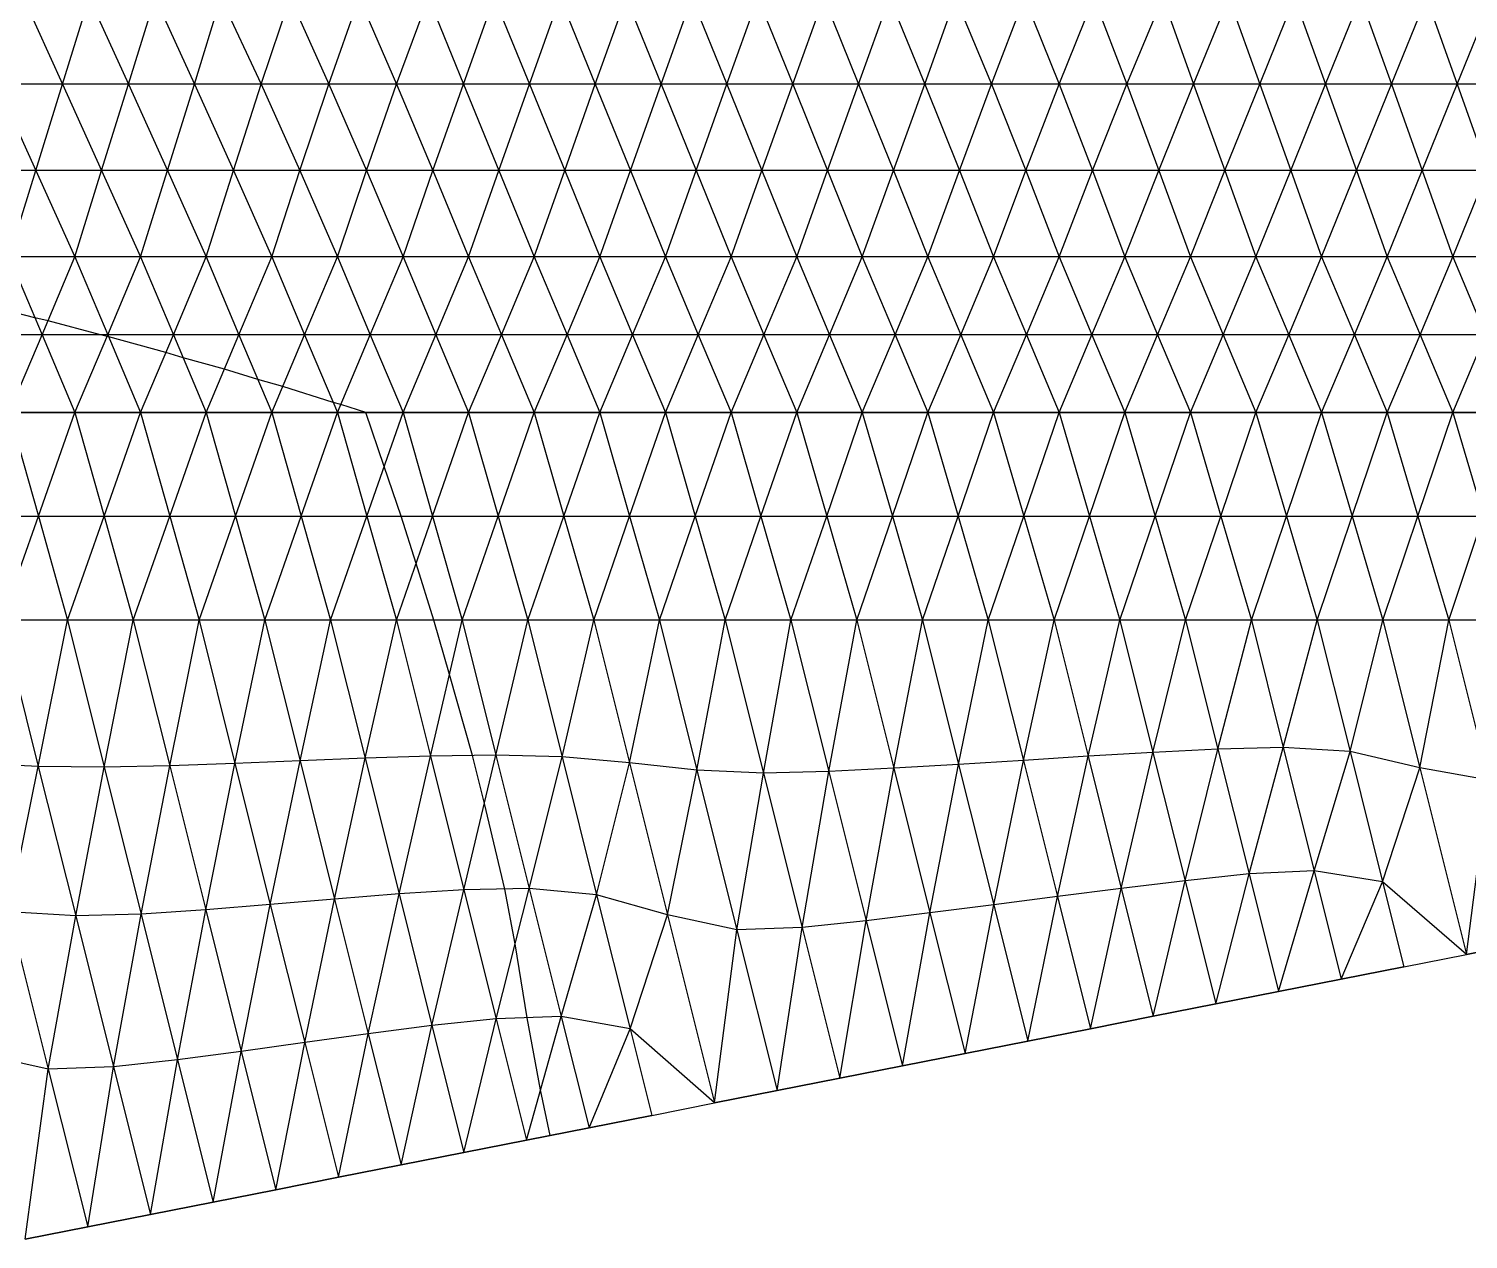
# Model space of a CAD drawing. Extents: x 0.18 to 10.14, y 0.02 to 7.38.
# Drawn here: x 8.685 to 9.234, y 1.237 to 1.7 of the extents above; entities that cross this region are included whole.
import ezdxf

# ---------------------------------------------------------------- set-up
doc = ezdxf.new("R2010")
doc.units = 0
doc.layers.add('1', color=7, linetype='CONTINUOUS')

msp = doc.modelspace()

# ---------------------------------------------------------------- linework, layer by layer
at = {"layer": '1', "color": 253}
for p, q in [((8.682567, 1.711397), (8.697533, 1.678387)), ((8.697533, 1.678387), (8.707721, 1.711397)), ((8.707721, 1.711397), (8.722682, 1.678387)), ((8.722682, 1.678387), (8.732874, 1.711397)), ((8.732874, 1.711397), (8.747907, 1.678387)), ((8.747907, 1.678387), (8.758028, 1.711397)), ((8.758028, 1.711397), (8.773437, 1.678387)), ((8.773437, 1.678387), (8.784435, 1.711397)), ((8.784435, 1.711397), (8.799256, 1.678387)), ((8.799256, 1.678387), (8.810843, 1.711397)), ((8.810843, 1.711397), (8.825077, 1.678387)), ((8.825077, 1.678387), (8.837251, 1.711397)), ((8.837251, 1.711397), (8.850608, 1.678387)), ((8.850608, 1.678387), (8.862405, 1.711397)), ((8.862405, 1.711397), (8.875831, 1.678387)), ((8.875831, 1.678387), (8.887558, 1.711397)), ((8.887558, 1.711397), (8.900981, 1.678387)), ((8.900981, 1.678387), (8.912711, 1.711397)), ((8.912711, 1.711397), (8.926111, 1.678387)), ((8.926111, 1.678387), (8.937865, 1.711397)), ((8.937865, 1.711397), (8.951238, 1.678387)), ((8.951238, 1.678387), (8.963018, 1.711397)), ((8.963018, 1.711397), (8.976367, 1.678387)), ((8.976367, 1.678387), (8.988173, 1.711397)), ((8.988173, 1.711397), (9.001517, 1.678387)), ((9.001517, 1.678387), (9.013326, 1.711397)), ((9.013326, 1.711397), (9.026741, 1.678387)), ((9.026741, 1.678387), (9.03848, 1.711397)), ((9.03848, 1.711397), (9.052271, 1.678387)), ((9.052271, 1.678387), (9.064888, 1.711397)), ((9.064888, 1.711397), (9.078092, 1.678387)), ((9.078092, 1.678387), (9.091294, 1.711397)), ((9.091294, 1.711397), (9.103912, 1.678387)), ((9.103912, 1.678387), (9.117703, 1.711397)), ((9.117703, 1.711397), (9.129441, 1.678387)), ((9.129441, 1.678387), (9.142857, 1.711397)), ((9.142857, 1.711397), (9.154666, 1.678387)), ((9.154666, 1.678387), (9.16801, 1.711397)), ((9.16801, 1.711397), (9.179816, 1.678387)), ((9.179816, 1.678387), (9.193165, 1.711397)), ((9.193165, 1.711397), (9.204947, 1.678387)), ((9.204947, 1.678387), (9.218318, 1.711397)), ((9.218318, 1.711397), (9.230071, 1.678387)), ((9.230071, 1.678387), (9.243471, 1.711397)), ((9.879836, 1.678387), (8.276347, 1.678387)), ((8.672402, 1.678387), (8.687359, 1.645377)), ((8.687359, 1.645377), (8.697533, 1.678387)), ((8.697533, 1.678387), (8.712461, 1.645377)), ((8.712461, 1.645377), (8.722682, 1.678387)), ((8.722682, 1.678387), (8.737597, 1.645377)), ((8.737597, 1.645377), (8.747907, 1.678387)), ((8.747907, 1.678387), (8.762822, 1.645377)), ((8.762822, 1.645377), (8.773437, 1.678387)), ((8.773437, 1.678387), (8.788171, 1.645377)), ((8.788171, 1.645377), (8.799256, 1.678387)), ((8.799256, 1.678387), (8.813578, 1.645377)), ((8.813578, 1.645377), (8.825077, 1.678387)), ((8.825077, 1.678387), (8.838926, 1.645377)), ((8.838926, 1.645377), (8.850608, 1.678387)), ((8.850608, 1.678387), (8.864152, 1.645377)), ((8.864152, 1.645377), (8.875831, 1.678387)), ((8.875831, 1.678387), (8.889287, 1.645377)), ((8.889287, 1.645377), (8.900981, 1.678387)), ((8.900981, 1.678387), (8.91439, 1.645377)), ((8.91439, 1.645377), (8.926111, 1.678387)), ((8.926111, 1.678387), (8.939484, 1.645377)), ((8.939484, 1.645377), (8.951238, 1.678387)), ((8.951238, 1.678387), (8.964576, 1.645377)), ((8.964576, 1.645377), (8.976367, 1.678387)), ((8.976367, 1.678387), (8.989678, 1.645377)), ((8.989678, 1.645377), (9.001517, 1.678387)), ((9.001517, 1.678387), (9.014813, 1.645377)), ((9.014813, 1.645377), (9.026741, 1.678387)), ((9.026741, 1.678387), (9.040039, 1.645377)), ((9.040039, 1.645377), (9.052271, 1.678387)), ((9.052271, 1.678387), (9.065388, 1.645377)), ((9.065388, 1.645377), (9.078092, 1.678387)), ((9.078092, 1.678387), (9.090795, 1.645377)), ((9.090795, 1.645377), (9.103912, 1.678387)), ((9.103912, 1.678387), (9.116143, 1.645377)), ((9.116143, 1.645377), (9.129441, 1.678387)), ((9.129441, 1.678387), (9.141369, 1.645377)), ((9.141369, 1.645377), (9.154666, 1.678387)), ((9.154666, 1.678387), (9.166504, 1.645377)), ((9.166504, 1.645377), (9.179816, 1.678387)), ((9.179816, 1.678387), (9.191607, 1.645377)), ((9.191607, 1.645377), (9.204947, 1.678387)), ((9.204947, 1.678387), (9.216701, 1.645377)), ((9.216701, 1.645377), (9.230071, 1.678387)), ((9.230071, 1.678387), (9.241793, 1.645377)), ((9.879836, 1.645377), (8.276347, 1.645377)), ((8.677219, 1.612367), (8.687359, 1.645377)), ((8.687359, 1.645377), (8.702274, 1.612367)), ((8.702274, 1.612367), (8.712461, 1.645377)), ((8.712461, 1.645377), (8.727328, 1.612367)), ((8.727328, 1.612367), (8.737597, 1.645377)), ((8.737597, 1.645377), (8.752383, 1.612367)), ((8.752383, 1.612367), (8.762822, 1.645377)), ((8.762822, 1.645377), (8.777438, 1.612367)), ((8.777438, 1.612367), (8.788171, 1.645377)), ((8.788171, 1.645377), (8.802492, 1.612367)), ((8.802492, 1.612367), (8.813578, 1.645377)), ((8.813578, 1.645377), (8.827547, 1.612367)), ((8.827547, 1.612367), (8.838926, 1.645377)), ((8.838926, 1.645377), (8.852601, 1.612367)), ((8.852601, 1.612367), (8.864152, 1.645377)), ((8.864152, 1.645377), (8.877656, 1.612367)), ((8.877656, 1.612367), (8.889287, 1.645377)), ((8.889287, 1.645377), (8.90271, 1.612367)), ((8.90271, 1.612367), (8.91439, 1.645377)), ((8.91439, 1.645377), (8.927764, 1.612367)), ((8.927764, 1.612367), (8.939484, 1.645377)), ((8.939484, 1.645377), (8.95282, 1.612367)), ((8.95282, 1.612367), (8.964576, 1.645377)), ((8.964576, 1.645377), (8.977874, 1.612367)), ((8.977874, 1.612367), (8.989678, 1.645377)), ((8.989678, 1.645377), (9.002929, 1.612367)), ((9.002929, 1.612367), (9.014813, 1.645377)), ((9.014813, 1.645377), (9.027983, 1.612367)), ((9.027983, 1.612367), (9.040039, 1.645377)), ((9.040039, 1.645377), (9.053038, 1.612367)), ((9.053038, 1.612367), (9.065388, 1.645377)), ((9.065388, 1.645377), (9.078092, 1.612367)), ((9.078092, 1.612367), (9.090795, 1.645377)), ((9.090795, 1.645377), (9.103146, 1.612367)), ((9.103146, 1.612367), (9.116143, 1.645377)), ((9.116143, 1.645377), (9.128201, 1.612367)), ((9.128201, 1.612367), (9.141369, 1.645377)), ((9.141369, 1.645377), (9.153255, 1.612367)), ((9.153255, 1.612367), (9.166504, 1.645377)), ((9.166504, 1.645377), (9.17831, 1.612367)), ((9.17831, 1.612367), (9.191607, 1.645377)), ((9.191607, 1.645377), (9.203364, 1.612367)), ((9.203364, 1.612367), (9.216701, 1.645377)), ((9.216701, 1.645377), (9.228419, 1.612367)), ((9.228419, 1.612367), (9.241793, 1.645377)), ((9.879836, 1.612367), (8.276347, 1.612367)), ((8.677219, 1.612367), (8.689747, 1.582659)), ((8.689747, 1.582659), (8.702274, 1.612367)), ((8.702274, 1.612367), (8.714802, 1.582659)), ((8.714802, 1.582659), (8.727328, 1.612367)), ((8.727328, 1.612367), (8.739856, 1.582659)), ((8.739856, 1.582659), (8.752383, 1.612367)), ((8.752383, 1.612367), (8.764911, 1.582659)), ((8.764911, 1.582659), (8.777438, 1.612367)), ((8.777438, 1.612367), (8.789965, 1.582659)), ((8.789965, 1.582659), (8.802492, 1.612367)), ((8.802492, 1.612367), (8.815019, 1.582659)), ((8.815019, 1.582659), (8.827547, 1.612367)), ((8.827547, 1.612367), (8.840074, 1.582659)), ((8.840074, 1.582659), (8.852601, 1.612367)), ((8.852601, 1.612367), (8.865129, 1.582659)), ((8.865129, 1.582659), (8.877656, 1.612367)), ((8.877656, 1.612367), (8.890183, 1.582659)), ((8.890183, 1.582659), (8.90271, 1.612367)), ((8.90271, 1.612367), (8.915237, 1.582659)), ((8.915237, 1.582659), (8.927764, 1.612367)), ((8.927764, 1.612367), (8.940292, 1.582659)), ((8.940292, 1.582659), (8.95282, 1.612367)), ((8.95282, 1.612367), (8.965346, 1.582659)), ((8.965346, 1.582659), (8.977874, 1.612367)), ((8.977874, 1.612367), (8.9904, 1.582659)), ((8.9904, 1.582659), (9.002929, 1.612367)), ((9.002929, 1.612367), (9.015455, 1.582659)), ((9.015455, 1.582659), (9.027983, 1.612367)), ((9.027983, 1.612367), (9.040509, 1.582659)), ((9.040509, 1.582659), (9.053038, 1.612367)), ((9.053038, 1.612367), (9.065565, 1.582659)), ((9.065565, 1.582659), (9.078092, 1.612367)), ((9.078092, 1.612367), (9.090619, 1.582659)), ((9.090619, 1.582659), (9.103146, 1.612367)), ((9.103146, 1.612367), (9.115674, 1.582659)), ((9.115674, 1.582659), (9.128201, 1.612367)), ((9.128201, 1.612367), (9.140728, 1.582659)), ((9.140728, 1.582659), (9.153255, 1.612367)), ((9.153255, 1.612367), (9.165782, 1.582659)), ((9.165782, 1.582659), (9.17831, 1.612367)), ((9.17831, 1.612367), (9.190837, 1.582659)), ((9.190837, 1.582659), (9.203364, 1.612367)), ((9.203364, 1.612367), (9.215891, 1.582659)), ((9.215891, 1.582659), (9.228419, 1.612367)), ((9.228419, 1.612367), (9.240946, 1.582659)), ((9.879836, 1.582659), (8.276347, 1.582659)), ((8.677219, 1.55295), (8.689747, 1.582659)), ((8.689747, 1.582659), (8.702274, 1.55295)), ((8.702274, 1.55295), (8.714802, 1.582659)), ((8.714802, 1.582659), (8.727328, 1.55295)), ((8.727328, 1.55295), (8.739856, 1.582659)), ((8.739856, 1.582659), (8.752383, 1.55295)), ((8.752383, 1.55295), (8.764911, 1.582659)), ((8.764911, 1.582659), (8.777438, 1.55295)), ((8.777438, 1.55295), (8.789965, 1.582659)), ((8.789965, 1.582659), (8.802492, 1.55295)), ((8.802492, 1.55295), (8.815019, 1.582659)), ((8.815019, 1.582659), (8.827547, 1.55295)), ((8.827547, 1.55295), (8.840074, 1.582659)), ((8.840074, 1.582659), (8.852601, 1.55295)), ((8.852601, 1.55295), (8.865129, 1.582659)), ((8.865129, 1.582659), (8.877656, 1.55295)), ((8.877656, 1.55295), (8.890183, 1.582659)), ((8.890183, 1.582659), (8.90271, 1.55295)), ((8.90271, 1.55295), (8.915237, 1.582659)), ((8.915237, 1.582659), (8.927764, 1.55295)), ((8.927764, 1.55295), (8.940292, 1.582659)), ((8.940292, 1.582659), (8.95282, 1.55295)), ((8.95282, 1.55295), (8.965346, 1.582659)), ((8.965346, 1.582659), (8.977874, 1.55295)), ((8.977874, 1.55295), (8.9904, 1.582659)), ((8.9904, 1.582659), (9.002929, 1.55295)), ((9.002929, 1.55295), (9.015455, 1.582659)), ((9.015455, 1.582659), (9.027983, 1.55295)), ((9.027983, 1.55295), (9.040509, 1.582659)), ((9.040509, 1.582659), (9.053038, 1.55295)), ((9.053038, 1.55295), (9.065565, 1.582659)), ((9.065565, 1.582659), (9.078092, 1.55295)), ((9.078092, 1.55295), (9.090619, 1.582659)), ((9.090619, 1.582659), (9.103146, 1.55295)), ((9.103146, 1.55295), (9.115674, 1.582659)), ((9.115674, 1.582659), (9.128201, 1.55295)), ((9.128201, 1.55295), (9.140728, 1.582659)), ((9.140728, 1.582659), (9.153255, 1.55295)), ((9.153255, 1.55295), (9.165782, 1.582659)), ((9.165782, 1.582659), (9.17831, 1.55295)), ((9.17831, 1.55295), (9.190837, 1.582659)), ((9.190837, 1.582659), (9.203364, 1.55295)), ((9.203364, 1.55295), (9.215891, 1.582659)), ((9.215891, 1.582659), (9.228419, 1.55295)), ((9.228419, 1.55295), (9.240946, 1.582659)), ((9.879836, 1.55295), (8.276347, 1.55295)), ((8.677219, 1.55295), (8.688307, 1.513338)), ((8.688307, 1.513338), (8.702274, 1.55295)), ((8.702274, 1.55295), (8.713391, 1.513338)), ((8.713391, 1.513338), (8.727328, 1.55295)), ((8.727328, 1.55295), (8.738478, 1.513338)), ((8.738478, 1.513338), (8.752383, 1.55295)), ((8.752383, 1.55295), (8.763561, 1.513338)), ((8.763561, 1.513338), (8.777438, 1.55295)), ((8.777438, 1.55295), (8.788647, 1.513338)), ((8.788647, 1.513338), (8.802492, 1.55295)), ((8.802492, 1.55295), (8.813731, 1.513338)), ((8.813731, 1.513338), (8.827547, 1.55295)), ((8.827547, 1.55295), (8.838817, 1.513338)), ((8.838817, 1.513338), (8.852601, 1.55295)), ((8.852601, 1.55295), (8.863901, 1.513338)), ((8.863901, 1.513338), (8.877656, 1.55295)), ((8.877656, 1.55295), (8.888986, 1.513338)), ((8.888986, 1.513338), (8.90271, 1.55295)), ((8.90271, 1.55295), (8.914071, 1.513338)), ((8.914071, 1.513338), (8.927764, 1.55295)), ((8.927764, 1.55295), (8.939155, 1.513338)), ((8.939155, 1.513338), (8.95282, 1.55295)), ((8.95282, 1.55295), (8.964241, 1.513338)), ((8.964241, 1.513338), (8.977874, 1.55295)), ((8.977874, 1.55295), (8.989325, 1.513338)), ((8.989325, 1.513338), (9.002929, 1.55295)), ((9.002929, 1.55295), (9.01441, 1.513338)), ((9.01441, 1.513338), (9.027983, 1.55295)), ((9.027983, 1.55295), (9.039495, 1.513338)), ((9.039495, 1.513338), (9.053038, 1.55295)), ((9.053038, 1.55295), (9.06458, 1.513338)), ((9.06458, 1.513338), (9.078092, 1.55295)), ((9.078092, 1.55295), (9.089664, 1.513338)), ((9.089664, 1.513338), (9.103146, 1.55295)), ((9.103146, 1.55295), (9.114748, 1.513338)), ((9.114748, 1.513338), (9.128201, 1.55295)), ((9.128201, 1.55295), (9.139834, 1.513338)), ((9.139834, 1.513338), (9.153255, 1.55295)), ((9.153255, 1.55295), (9.164918, 1.513338)), ((9.164918, 1.513338), (9.17831, 1.55295)), ((9.17831, 1.55295), (9.190003, 1.513338)), ((9.190003, 1.513338), (9.203364, 1.55295)), ((9.203364, 1.55295), (9.215089, 1.513338)), ((9.215089, 1.513338), (9.228419, 1.55295)), ((9.228419, 1.55295), (9.240173, 1.513338)), ((9.666629, 1.513309), (8.312062, 1.513238)), ((8.67431, 1.473726), (8.688307, 1.513338)), ((8.688307, 1.513338), (8.699426, 1.473726)), ((8.699426, 1.473726), (8.713391, 1.513338)), ((8.713391, 1.513338), (8.724541, 1.473726)), ((8.724541, 1.473726), (8.738478, 1.513338)), ((8.738478, 1.513338), (8.749656, 1.473726)), ((8.749656, 1.473726), (8.763561, 1.513338)), ((8.763561, 1.513338), (8.774771, 1.473726)), ((8.774771, 1.473726), (8.788647, 1.513338)), ((8.788647, 1.513338), (8.799887, 1.473726)), ((8.799887, 1.473726), (8.813731, 1.513338)), ((8.813731, 1.513338), (8.825001, 1.473726)), ((8.825001, 1.473726), (8.838817, 1.513338)), ((8.838817, 1.513338), (8.850116, 1.473726)), ((8.850116, 1.473726), (8.863901, 1.513338)), ((8.863901, 1.513338), (8.875231, 1.473726)), ((8.875231, 1.473726), (8.888986, 1.513338)), ((8.888986, 1.513338), (8.900346, 1.473726)), ((8.900346, 1.473726), (8.914071, 1.513338)), ((8.914071, 1.513338), (8.925462, 1.473726)), ((8.925462, 1.473726), (8.939155, 1.513338)), ((8.939155, 1.513338), (8.950576, 1.473726)), ((8.950576, 1.473726), (8.964241, 1.513338)), ((8.964241, 1.513338), (8.975692, 1.473726)), ((8.975692, 1.473726), (8.989325, 1.513338)), ((8.989325, 1.513338), (9.000807, 1.473726)), ((9.000807, 1.473726), (9.01441, 1.513338)), ((9.01441, 1.513338), (9.025923, 1.473726)), ((9.025923, 1.473726), (9.039495, 1.513338)), ((9.039495, 1.513338), (9.051038, 1.473726)), ((9.051038, 1.473726), (9.06458, 1.513338)), ((9.06458, 1.513338), (9.076152, 1.473726)), ((9.076152, 1.473726), (9.089664, 1.513338)), ((9.089664, 1.513338), (9.101268, 1.473726)), ((9.101268, 1.473726), (9.114748, 1.513338)), ((9.114748, 1.513338), (9.126383, 1.473726)), ((9.126383, 1.473726), (9.139834, 1.513338)), ((9.139834, 1.513338), (9.151498, 1.473726)), ((9.151498, 1.473726), (9.164918, 1.513338)), ((9.164918, 1.513338), (9.176613, 1.473726)), ((9.176613, 1.473726), (9.190003, 1.513338)), ((9.190003, 1.513338), (9.201728, 1.473726)), ((9.201728, 1.473726), (9.215089, 1.513338)), ((9.215089, 1.513338), (9.226843, 1.473726)), ((9.226843, 1.473726), (9.240173, 1.513338)), ((9.729145, 1.473726), (8.247354, 1.473726)), ((8.67431, 1.473726), (8.688287, 1.417827)), ((8.688287, 1.417827), (8.699426, 1.473726)), ((8.699426, 1.473726), (8.71346, 1.417575)), ((8.71346, 1.417575), (8.724541, 1.473726)), ((8.724541, 1.473726), (8.738461, 1.418059)), ((8.738461, 1.418059), (8.749656, 1.473726)), ((8.749656, 1.473726), (8.763356, 1.418915)), ((8.763356, 1.418915), (8.774771, 1.473726)), ((8.774771, 1.473726), (8.788224, 1.419913)), ((8.788224, 1.419913), (8.799887, 1.473726)), ((8.799887, 1.473726), (8.813093, 1.420904)), ((8.813093, 1.420904), (8.825001, 1.473726)), ((8.825001, 1.473726), (8.838002, 1.421716)), ((8.838002, 1.421716), (8.850116, 1.473726)), ((8.850116, 1.473726), (8.863028, 1.42208)), ((8.863028, 1.42208), (8.875231, 1.473726)), ((8.875231, 1.473726), (8.888306, 1.421437)), ((8.888306, 1.421437), (8.900346, 1.473726)), ((8.900346, 1.473726), (8.913972, 1.419209)), ((8.913972, 1.419209), (8.925462, 1.473726)), ((8.925462, 1.473726), (8.939795, 1.416401)), ((8.939795, 1.416401), (8.950576, 1.473726)), ((8.950576, 1.473726), (8.965203, 1.415236)), ((8.965203, 1.415236), (8.975692, 1.473726)), ((8.975692, 1.473726), (8.990161, 1.415838)), ((8.990161, 1.415838), (9.000807, 1.473726)), ((9.000807, 1.473726), (9.01496, 1.417104)), ((9.01496, 1.417104), (9.025923, 1.473726)), ((9.025923, 1.473726), (9.03971, 1.418583)), ((9.03971, 1.418583), (9.051038, 1.473726)), ((9.051038, 1.473726), (9.06444, 1.420123)), ((9.06444, 1.420123), (9.076152, 1.473726)), ((9.076152, 1.473726), (9.089166, 1.421662)), ((9.089166, 1.421662), (9.101268, 1.473726)), ((9.101268, 1.473726), (9.113913, 1.423145)), ((9.113913, 1.423145), (9.126383, 1.473726)), ((9.126383, 1.473726), (9.138709, 1.424418)), ((9.138709, 1.424418), (9.151498, 1.473726)), ((9.151498, 1.473726), (9.163676, 1.425013)), ((9.163676, 1.425013), (9.176613, 1.473726)), ((9.176613, 1.473726), (9.189155, 1.42356)), ((9.189155, 1.42356), (9.201728, 1.473726)), ((9.201728, 1.473726), (9.215854, 1.417218)), ((9.215854, 1.417218), (9.226843, 1.473726)), ((9.226843, 1.473726), (9.242146, 1.412522)), ((9.138709, 1.424418), (9.113913, 1.423145)), ((9.126157, 1.374159), (9.138709, 1.424418)), ((9.163676, 1.425013), (9.138709, 1.424418)), ((9.138709, 1.424418), (9.150631, 1.37674)), ((9.150631, 1.37674), (9.163676, 1.425013)), ((9.163676, 1.425013), (9.17545, 1.377911)), ((9.189155, 1.42356), (9.163676, 1.425013)), ((8.688287, 1.417827), (8.662895, 1.418924)), ((8.763356, 1.418915), (8.738461, 1.418059)), ((8.752217, 1.363022), (8.763356, 1.418915)), ((8.788224, 1.419913), (8.763356, 1.418915)), ((8.763356, 1.418915), (8.776825, 1.365048)), ((8.776825, 1.365048), (8.788224, 1.419913)), ((8.813093, 1.420904), (8.788224, 1.419913)), ((8.788224, 1.419913), (8.801413, 1.367167)), ((8.801413, 1.367167), (8.813093, 1.420904)), ((8.838002, 1.421716), (8.813093, 1.420904)), ((8.813093, 1.420904), (8.826025, 1.369163)), ((8.826025, 1.369163), (8.838002, 1.421716)), ((8.863028, 1.42208), (8.838002, 1.421716)), ((8.838002, 1.421716), (8.850757, 1.370714)), ((8.850757, 1.370714), (8.863028, 1.42208)), ((8.863028, 1.42208), (8.87576, 1.371128)), ((8.888306, 1.421437), (8.863028, 1.42208)), ((8.87576, 1.371128), (8.888306, 1.421437)), ((8.888306, 1.421437), (8.901469, 1.3688)), ((8.913972, 1.419209), (8.888306, 1.421437)), ((8.901469, 1.3688), (8.913972, 1.419209)), ((8.913972, 1.419209), (8.928493, 1.361123)), ((8.939795, 1.416401), (8.913972, 1.419209)), ((9.03971, 1.418583), (9.01496, 1.417104)), ((9.028769, 1.361862), (9.03971, 1.418583)), ((9.06444, 1.420123), (9.03971, 1.418583)), ((9.03971, 1.418583), (9.053116, 1.364958)), ((9.053116, 1.364958), (9.06444, 1.420123)), ((9.089166, 1.421662), (9.06444, 1.420123)), ((9.06444, 1.420123), (9.07745, 1.368079)), ((9.07745, 1.368079), (9.089166, 1.421662)), ((9.113913, 1.423145), (9.089166, 1.421662)), ((9.089166, 1.421662), (9.101789, 1.371177)), ((9.101789, 1.371177), (9.113913, 1.423145)), ((9.113913, 1.423145), (9.126157, 1.374159)), ((9.17545, 1.377911), (9.189155, 1.42356)), ((9.189155, 1.42356), (9.201604, 1.373761)), ((9.215854, 1.417218), (9.189155, 1.42356)), ((8.677064, 1.362258), (8.688287, 1.417827)), ((8.688287, 1.417827), (8.702558, 1.360738)), ((8.71346, 1.417575), (8.688287, 1.417827)), ((8.702558, 1.360738), (8.71346, 1.417575)), ((8.738461, 1.418059), (8.71346, 1.417575)), ((8.71346, 1.417575), (8.727509, 1.361383)), ((8.727509, 1.361383), (8.738461, 1.418059)), ((8.738461, 1.418059), (8.752217, 1.363022)), ((8.928493, 1.361123), (8.939795, 1.416401)), ((8.939795, 1.416401), (8.955043, 1.355394)), ((8.965203, 1.415236), (8.939795, 1.416401)), ((8.955043, 1.355394), (8.965203, 1.415236)), ((8.990161, 1.415838), (8.965203, 1.415236)), ((8.965203, 1.415236), (8.979928, 1.356344)), ((8.979928, 1.356344), (8.990161, 1.415838)), ((9.01496, 1.417104), (8.990161, 1.415838)), ((8.990161, 1.415838), (9.0044, 1.358888)), ((9.0044, 1.358888), (9.01496, 1.417104)), ((9.01496, 1.417104), (9.028769, 1.361862)), ((9.201604, 1.373761), (9.215854, 1.417218)), ((9.215854, 1.417218), (9.233654, 1.346022)), ((9.242146, 1.412522), (9.215854, 1.417218)), ((9.233654, 1.346022), (9.242146, 1.412522)), ((9.126157, 1.374159), (9.101789, 1.371177)), ((9.113991, 1.322373), (9.126157, 1.374159)), ((9.150631, 1.37674), (9.126157, 1.374159)), ((9.126157, 1.374159), (9.137923, 1.327103)), ((9.137923, 1.327103), (9.150631, 1.37674)), ((9.17545, 1.377911), (9.150631, 1.37674)), ((9.150631, 1.37674), (9.161856, 1.331833)), ((9.161856, 1.331833), (9.17545, 1.377911)), ((9.17545, 1.377911), (9.185788, 1.336562)), ((9.201604, 1.373761), (9.17545, 1.377911)), ((8.826025, 1.369163), (8.801413, 1.367167)), ((8.814289, 1.31566), (8.826025, 1.369163)), ((8.850757, 1.370714), (8.826025, 1.369163)), ((8.826025, 1.369163), (8.838612, 1.318817)), ((8.838612, 1.318817), (8.850757, 1.370714)), ((8.87576, 1.371128), (8.850757, 1.370714)), ((8.850757, 1.370714), (8.863084, 1.321394)), ((8.863084, 1.321394), (8.87576, 1.371128)), ((8.87576, 1.371128), (8.88797, 1.322312)), ((8.901469, 1.3688), (8.87576, 1.371128)), ((8.88797, 1.322312), (8.901469, 1.3688)), ((8.901469, 1.3688), (8.914253, 1.317637)), ((8.928493, 1.361123), (8.901469, 1.3688)), ((9.101789, 1.371177), (9.07745, 1.368079)), ((9.090058, 1.317643), (9.101789, 1.371177)), ((9.101789, 1.371177), (9.113991, 1.322373)), ((9.185788, 1.336562), (9.201604, 1.373761)), ((9.201604, 1.373761), (9.209722, 1.341292)), ((9.233654, 1.346022), (9.201604, 1.373761)), ((8.776825, 1.365048), (8.752217, 1.363022)), ((8.765729, 1.308956), (8.776825, 1.365048)), ((8.801413, 1.367167), (8.776825, 1.365048)), ((8.776825, 1.365048), (8.79001, 1.312311)), ((8.79001, 1.312311), (8.801413, 1.367167)), ((8.801413, 1.367167), (8.814289, 1.31566)), ((9.053116, 1.364958), (9.028769, 1.361862)), ((9.042192, 1.308184), (9.053116, 1.364958)), ((9.07745, 1.368079), (9.053116, 1.364958)), ((9.053116, 1.364958), (9.066125, 1.312914)), ((9.066125, 1.312914), (9.07745, 1.368079)), ((9.07745, 1.368079), (9.090058, 1.317643)), ((8.677064, 1.362258), (8.692068, 1.302243)), ((8.702558, 1.360738), (8.677064, 1.362258)), ((8.692068, 1.302243), (8.702558, 1.360738)), ((8.727509, 1.361383), (8.702558, 1.360738)), ((8.702558, 1.360738), (8.716956, 1.303129)), ((8.716956, 1.303129), (8.727509, 1.361383)), ((8.752217, 1.363022), (8.727509, 1.361383)), ((8.727509, 1.361383), (8.741419, 1.305772)), ((8.741419, 1.305772), (8.752217, 1.363022)), ((8.752217, 1.363022), (8.765729, 1.308956)), ((8.914253, 1.317637), (8.928493, 1.361123)), ((8.928493, 1.361123), (8.946462, 1.289265)), ((8.955043, 1.355394), (8.928493, 1.361123)), ((9.0044, 1.358888), (8.979928, 1.356344)), ((8.994328, 1.298724), (9.0044, 1.358888)), ((9.028769, 1.361862), (9.0044, 1.358888)), ((9.0044, 1.358888), (9.01826, 1.303454)), ((9.01826, 1.303454), (9.028769, 1.361862)), ((9.028769, 1.361862), (9.042192, 1.308184)), ((8.946462, 1.289265), (8.955043, 1.355394)), ((8.979928, 1.356344), (8.955043, 1.355394)), ((8.955043, 1.355394), (8.970394, 1.293994)), ((8.970394, 1.293994), (8.979928, 1.356344)), ((8.979928, 1.356344), (8.994328, 1.298724)), ((9.257586, 1.350752), (9.233654, 1.346022)), ((9.209722, 1.341292), (9.185788, 1.336562)), ((9.209722, 1.341292), (9.233654, 1.346022)), ((9.185788, 1.336562), (9.161856, 1.331833)), ((9.161856, 1.331833), (9.137923, 1.327103)), ((9.137923, 1.327103), (9.113991, 1.322373)), ((8.863084, 1.321394), (8.838612, 1.318817)), ((8.850731, 1.270346), (8.863084, 1.321394)), ((8.88797, 1.322312), (8.863084, 1.321394)), ((8.863084, 1.321394), (8.874663, 1.275075)), ((8.874663, 1.275075), (8.88797, 1.322312)), ((8.88797, 1.322312), (8.898597, 1.279805)), ((8.914253, 1.317637), (8.88797, 1.322312)), ((9.113991, 1.322373), (9.090058, 1.317643)), ((8.814289, 1.31566), (8.79001, 1.312311)), ((8.802866, 1.260886), (8.814289, 1.31566)), ((8.838612, 1.318817), (8.814289, 1.31566)), ((8.814289, 1.31566), (8.826798, 1.265616)), ((8.826798, 1.265616), (8.838612, 1.318817)), ((8.838612, 1.318817), (8.850731, 1.270346)), ((8.898597, 1.279805), (8.914253, 1.317637)), ((8.914253, 1.317637), (8.922529, 1.284535)), ((8.946462, 1.289265), (8.914253, 1.317637)), ((9.090058, 1.317643), (9.066125, 1.312914)), ((8.765729, 1.308956), (8.741419, 1.305772)), ((8.755001, 1.251426), (8.765729, 1.308956)), ((8.79001, 1.312311), (8.765729, 1.308956)), ((8.765729, 1.308956), (8.778933, 1.256156)), ((8.778933, 1.256156), (8.79001, 1.312311)), ((8.79001, 1.312311), (8.802866, 1.260886)), ((9.042192, 1.308184), (9.01826, 1.303454)), ((9.066125, 1.312914), (9.042192, 1.308184)), ((8.692068, 1.302243), (8.665479, 1.308128)), ((8.716956, 1.303129), (8.692068, 1.302243)), ((8.707135, 1.241967), (8.716956, 1.303129)), ((8.741419, 1.305772), (8.716956, 1.303129)), ((8.716956, 1.303129), (8.731068, 1.246697)), ((8.731068, 1.246697), (8.741419, 1.305772)), ((8.741419, 1.305772), (8.755001, 1.251426)), ((9.01826, 1.303454), (8.994328, 1.298724)), ((8.683202, 1.237237), (8.692068, 1.302243)), ((8.692068, 1.302243), (8.707135, 1.241967)), ((8.994328, 1.298724), (8.970394, 1.293994)), ((8.970394, 1.293994), (8.946462, 1.289265)), ((8.922529, 1.284535), (8.946462, 1.289265)), ((8.922529, 1.284535), (8.898597, 1.279805)), ((8.898597, 1.279805), (8.874663, 1.275075)), ((8.850731, 1.270346), (8.826798, 1.265616)), ((8.874663, 1.275075), (8.850731, 1.270346)), ((8.826798, 1.265616), (8.802866, 1.260886)), ((8.802866, 1.260886), (8.778933, 1.256156)), ((8.778933, 1.256156), (8.755001, 1.251426)), ((8.755001, 1.251426), (8.731068, 1.246697)), ((8.731068, 1.246697), (8.707135, 1.241967)), ((8.707135, 1.241967), (8.683202, 1.237237))]:
    msp.add_line(p, q, dxfattribs=at)
at = {"layer": '1', "color": 5}
for p, q in [((8.702274, 1.612367), (8.677219, 1.612367)), ((8.727328, 1.612367), (8.702274, 1.612367)), ((8.752383, 1.612367), (8.727328, 1.612367)), ((8.777438, 1.612367), (8.752383, 1.612367)), ((8.802492, 1.612367), (8.777438, 1.612367)), ((8.827547, 1.612367), (8.802492, 1.612367)), ((8.852601, 1.612367), (8.827547, 1.612367)), ((8.877656, 1.612367), (8.852601, 1.612367)), ((8.90271, 1.612367), (8.877656, 1.612367)), ((8.927764, 1.612367), (8.90271, 1.612367)), ((8.95282, 1.612367), (8.927764, 1.612367)), ((8.977874, 1.612367), (8.95282, 1.612367)), ((9.002929, 1.612367), (8.977874, 1.612367)), ((9.027983, 1.612367), (9.002929, 1.612367)), ((9.053038, 1.612367), (9.027983, 1.612367)), ((9.078092, 1.612367), (9.053038, 1.612367)), ((9.103146, 1.612367), (9.078092, 1.612367)), ((9.128201, 1.612367), (9.103146, 1.612367)), ((9.153255, 1.612367), (9.128201, 1.612367)), ((9.17831, 1.612367), (9.153255, 1.612367)), ((9.203364, 1.612367), (9.17831, 1.612367)), ((9.228419, 1.612367), (9.203364, 1.612367)), ((9.253473, 1.612367), (9.228419, 1.612367)), ((8.677219, 1.55295), (8.702274, 1.55295)), ((8.702274, 1.55295), (8.727328, 1.55295)), ((8.727328, 1.55295), (8.752383, 1.55295)), ((8.752383, 1.55295), (8.777438, 1.55295)), ((8.777438, 1.55295), (8.802492, 1.55295)), ((8.802492, 1.55295), (8.827547, 1.55295)), ((8.827547, 1.55295), (8.852601, 1.55295)), ((8.852601, 1.55295), (8.877656, 1.55295)), ((8.877656, 1.55295), (8.90271, 1.55295)), ((8.90271, 1.55295), (8.927764, 1.55295)), ((8.927764, 1.55295), (8.95282, 1.55295)), ((8.95282, 1.55295), (8.977874, 1.55295)), ((8.977874, 1.55295), (9.002929, 1.55295)), ((9.002929, 1.55295), (9.027983, 1.55295)), ((9.027983, 1.55295), (9.053038, 1.55295)), ((9.053038, 1.55295), (9.078092, 1.55295)), ((9.078092, 1.55295), (9.103146, 1.55295)), ((9.103146, 1.55295), (9.128201, 1.55295)), ((9.128201, 1.55295), (9.153255, 1.55295)), ((9.153255, 1.55295), (9.17831, 1.55295)), ((9.17831, 1.55295), (9.203364, 1.55295)), ((9.203364, 1.55295), (9.228419, 1.55295)), ((9.228419, 1.55295), (9.253473, 1.55295)), ((9.233654, 1.346022), (9.257586, 1.350752)), ((9.185788, 1.336562), (9.209722, 1.341292)), ((9.209722, 1.341292), (9.233654, 1.346022)), ((9.161856, 1.331833), (9.185788, 1.336562)), ((9.137923, 1.327103), (9.161856, 1.331833)), ((9.113991, 1.322373), (9.137923, 1.327103)), ((9.090058, 1.317643), (9.113991, 1.322373)), ((9.066125, 1.312914), (9.090058, 1.317643)), ((9.01826, 1.303454), (9.042192, 1.308184)), ((9.042192, 1.308184), (9.066125, 1.312914)), ((8.994328, 1.298724), (9.01826, 1.303454)), ((8.970394, 1.293994), (8.994328, 1.298724)), ((8.946462, 1.289265), (8.970394, 1.293994)), ((8.922529, 1.284535), (8.946462, 1.289265)), ((8.898597, 1.279805), (8.922529, 1.284535)), ((8.874663, 1.275075), (8.898597, 1.279805)), ((8.826798, 1.265616), (8.850731, 1.270346)), ((8.850731, 1.270346), (8.874663, 1.275075)), ((8.802866, 1.260886), (8.826798, 1.265616)), ((8.778933, 1.256156), (8.802866, 1.260886)), ((8.755001, 1.251426), (8.778933, 1.256156)), ((8.731068, 1.246697), (8.755001, 1.251426)), ((8.707135, 1.241967), (8.731068, 1.246697)), ((8.683202, 1.237237), (8.707135, 1.241967))]:
    msp.add_line(p, q, dxfattribs=at)
at = {"layer": '1', "color": 6}
for p, q in [((8.687014, 1.589139), (8.669348, 1.5937)), ((8.691999, 1.588001), (8.687014, 1.589139)), ((8.712092, 1.582659), (8.691999, 1.588001)), ((8.714529, 1.582013), (8.712092, 1.582659)), ((8.715152, 1.581825), (8.714529, 1.582013)), ((8.736999, 1.575883), (8.715152, 1.581825)), ((8.743557, 1.573881), (8.736999, 1.575883)), ((8.759357, 1.56949), (8.743557, 1.573881)), ((8.77213, 1.565538), (8.759357, 1.56949)), ((8.781613, 1.562855), (8.77213, 1.565538)), ((8.800857, 1.556828), (8.781613, 1.562855)), ((8.803774, 1.55599), (8.800857, 1.556828)), ((8.813376, 1.55295), (8.803774, 1.55599)), ((8.820383, 1.532411), (8.813376, 1.55295)), ((8.826809, 1.513338), (8.820383, 1.532411)), ((8.832522, 1.495292), (8.826809, 1.513338)), ((8.839293, 1.473726), (8.832522, 1.495292)), ((8.845284, 1.452976), (8.839293, 1.473726)), ((8.854123, 1.42195), (8.845284, 1.452976)), ((8.858621, 1.403633), (8.854123, 1.42195)), ((8.866442, 1.370974), (8.858621, 1.403633)), ((8.870403, 1.350112), (8.866442, 1.370974)), ((8.874949, 1.321832), (8.870403, 1.350112)), ((8.88008, 1.294303), (8.874949, 1.321832)), ((8.883672, 1.276855), (8.88008, 1.294303))]:
    msp.add_line(p, q, dxfattribs=at)

doc.saveas('drawing.dxf')
